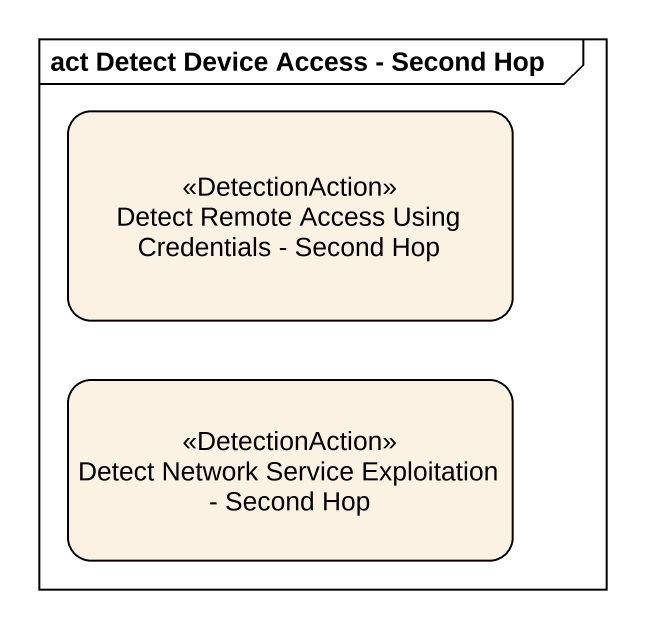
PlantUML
@startuml
mainframe act Detect Device Access - Second Hop
hide empty description
state "Detect Remote Access Using Credentials - Second Hop" as Detect_Remote_Access_Using <<DetectionAction>>
state "Detect Network Service Exploitation - Second Hop" as Detect_Network_Service <<DetectionAction>>
@enduml
